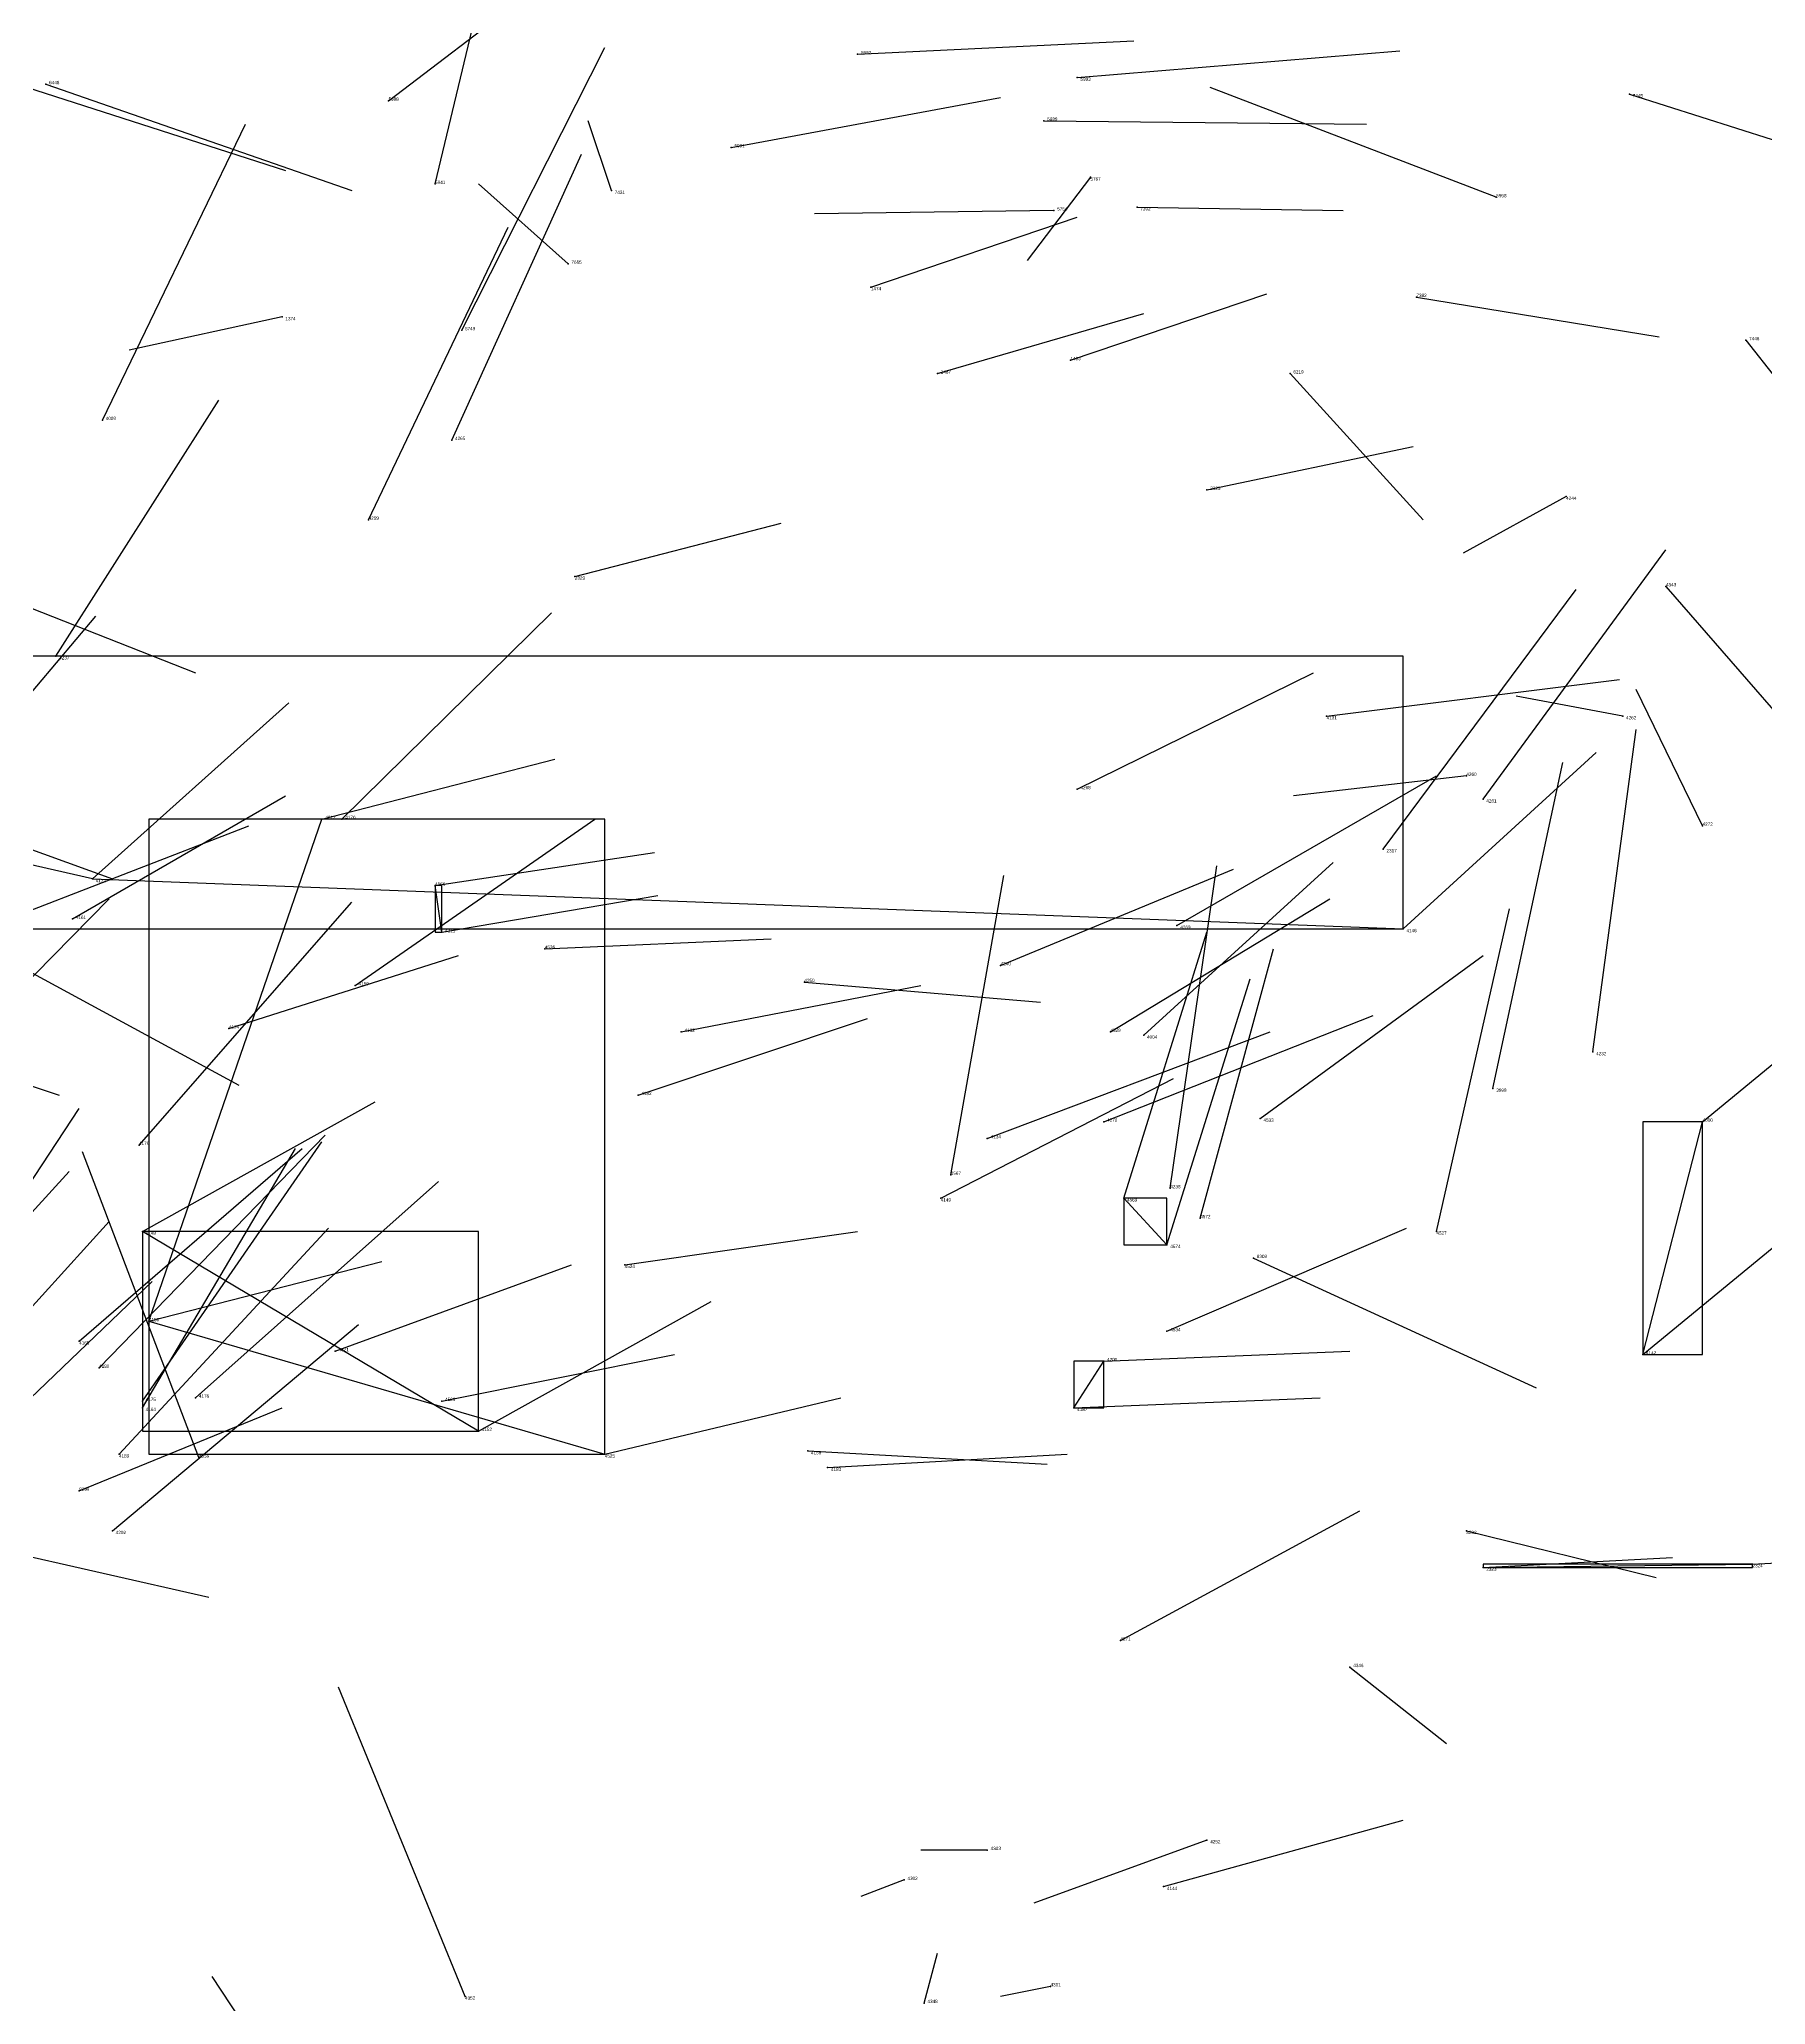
# Model space of a CAD drawing. Extents: x 59.1 to 70.8, y 600.3 to 605.1.
# Drawn here: x 65.32 to 65.839, y 603.394 to 603.984 of the extents above; entities that cross this region are included whole.
import ezdxf

# ---------------------------------------------------------------- set-up
doc = ezdxf.new("R2010")
doc.units = 0
for name, color, linetype in [('Clients', 3, 'CONTINUOUS'), ('Facilities', 3, 'CONTINUOUS'), ('Facilities_lines', 3, 'CONTINUOUS'), ('Min_max_boxes', 1, 'CONTINUOUS'), ('Normals', 1, 'CONTINUOUS'), ('Source_points', 5, 'CONTINUOUS'), ('Text', 3, 'CONTINUOUS')]:
    doc.layers.add(name, color=color, linetype=linetype)

msp = doc.modelspace()

# ---------------------------------------------------------------- linework, layer by layer
at = {"layer": 'Clients', "color": 5}
for p in [(65.405, 603.75, 455.07), (65.439, 603.73, 455.004), (65.73, 603.717, 454.764), (65.82, 603.659, 454.569), (65.646, 603.636, 455.658), (65.351, 603.626, 455.057), (65.64, 603.587, 454.92), (65.49, 603.559, 454.916), (65.835, 603.526, 449.617)]:
    msp.add_point(p, dxfattribs=at)
at = {"layer": 'Facilities', "color": 3}
for p in [(65.566, 603.98, 454.714), (65.322, 603.971, 455.646), (65.632, 603.973, 454.596), (65.425, 603.966, 454.509), (65.798, 603.968, 460.422), (65.622, 603.96, 454.654), (65.528, 603.952, 454.71), (65.636, 603.943, 456.786), (65.439, 603.941, 457.187), (65.492, 603.939, 460.458), (65.758, 603.937, 457.153), (65.625, 603.933, 456.759), (65.65, 603.934, 459.342), (65.479, 603.917, 462.521), (65.57, 603.91, 449.675), (65.734, 603.907, 459.333), (65.393, 603.901, 447.997), (65.447, 603.897, 456.774), (65.833, 603.894, 460.65), (65.59, 603.884, 449.7), (65.63, 603.888, 449.664), (65.696, 603.884, 458.352), (65.339, 603.87, 457.061), (65.444, 603.864, 456.788), (65.671, 603.849, 449.662), (65.779, 603.847, 457.474), (65.419, 603.84, 456.728), (65.481, 603.823, 449.759), (65.809, 603.82, 458.425), (65.325, 603.799, 457.248), (65.707, 603.781, 457.116), (65.796, 603.781, 456.864), (65.632, 603.759, 456.825), (65.749, 603.763, 456.837), (65.754, 603.756, 456.784), (65.411, 603.75, 455.143), (65.82, 603.748, 456.866), (65.724, 603.741, 448.561), (65.336, 603.732, 455.086), (65.33, 603.72, 455.06), (65.662, 603.718, 456.767), (65.441, 603.716, 454.996), (65.472, 603.711, 454.94), (65.609, 603.706, 454.801), (65.415, 603.7, 455.112), (65.55, 603.701, 454.91), (65.377, 603.687, 455.002), (65.513, 603.686, 454.881), (65.642, 603.686, 454.734), (65.652, 603.685, 454.781), (65.787, 603.68, 454.632), (65.5, 603.667, 455.043), (65.757, 603.669, 454.74), (65.64, 603.659, 456.874), (65.687, 603.66, 454.674), (65.35, 603.652, 455.353), (65.605, 603.654, 457.102), (65.594, 603.643, 455.701), (65.591, 603.636, 454.757), (65.66, 603.639, 454.903), (65.669, 603.63, 455.732), (65.74, 603.626, 454.617), (65.659, 603.622, 455.639), (65.685, 603.618, 460.53), (65.496, 603.616, 454.895), (65.353, 603.599, 455.042), (65.332, 603.593, 455.105), (65.659, 603.596, 454.704), (65.409, 603.59, 454.971), (65.802, 603.589, 454.56), (65.338, 603.585, 455.381), (65.351, 603.575, 455.308), (65.367, 603.576, 455.332), (65.441, 603.575, 454.976), (65.351, 603.573, 455.239), (65.631, 603.573, 454.91), (65.452, 603.566, 455.043), (65.344, 603.559, 455.191), (65.368, 603.558, 458.157), (65.551, 603.56, 454.952), (65.557, 603.555, 454.881), (65.332, 603.548, 461.314), (65.342, 603.536, 455.333), (65.749, 603.536, 461.264), (65.754, 603.525, 449.51), (65.645, 603.503, 456.959), (65.714, 603.495, 458.344), (65.605, 603.44, 456.238), (65.671, 603.443, 457.005), (65.58, 603.431, 456.318), (65.658, 603.429, 457.064), (65.624, 603.399, 456.243), (65.448, 603.396, 458.229), (65.586, 603.394, 458.395)]:
    msp.add_point(p, dxfattribs=at)
at = {"layer": 'Facilities_lines', "color": 3}
for p, q in [((65.336, 603.732, 455.086), (65.043, 603.799, 455.237)), ((65.353, 603.599, 455.042), (65.405, 603.75, 455.07)), ((65.336, 603.732, 455.086), (65.73, 603.717, 454.764)), ((65.441, 603.716, 454.996), (65.439, 603.73, 455.004)), ((65.802, 603.589, 454.56), (65.82, 603.659, 454.569)), ((65.659, 603.622, 455.639), (65.646, 603.636, 455.658)), ((65.452, 603.566, 455.043), (65.351, 603.626, 455.057)), ((65.353, 603.599, 455.042), (65.49, 603.559, 454.916)), ((65.631, 603.573, 454.91), (65.64, 603.587, 454.92)), ((65.754, 603.525, 449.51), (65.835, 603.526, 449.617))]:
    msp.add_line(p, q, dxfattribs=at)
at = {"layer": 'Min_max_boxes', "color": 1}
for p, q in [((65.73, 603.799, 454.764), (65.043, 603.799, 454.764)), ((65.73, 603.799, 455.237), (65.043, 603.799, 455.237)), ((65.73, 603.717, 454.764), (65.73, 603.799, 454.764)), ((65.73, 603.717, 455.237), (65.73, 603.799, 455.237)), ((65.73, 603.799, 454.764), (65.73, 603.799, 455.237)), ((65.49, 603.75, 454.916), (65.353, 603.75, 454.916)), ((65.353, 603.75, 454.916), (65.353, 603.559, 454.916)), ((65.49, 603.75, 455.07), (65.353, 603.75, 455.07)), ((65.353, 603.75, 455.07), (65.353, 603.559, 455.07)), ((65.353, 603.75, 454.916), (65.353, 603.75, 455.07)), ((65.49, 603.559, 454.916), (65.49, 603.75, 454.916)), ((65.49, 603.559, 455.07), (65.49, 603.75, 455.07)), ((65.49, 603.75, 454.916), (65.49, 603.75, 455.07)), ((65.441, 603.73, 454.996), (65.439, 603.73, 454.996)), ((65.439, 603.73, 454.996), (65.439, 603.716, 454.996)), ((65.441, 603.73, 455.004), (65.439, 603.73, 455.004)), ((65.439, 603.73, 455.004), (65.439, 603.716, 455.004)), ((65.439, 603.73, 454.996), (65.439, 603.73, 455.004)), ((65.441, 603.716, 454.996), (65.441, 603.73, 454.996)), ((65.441, 603.716, 455.004), (65.441, 603.73, 455.004)), ((65.441, 603.73, 454.996), (65.441, 603.73, 455.004)), ((65.043, 603.717, 454.764), (65.73, 603.717, 454.764)), ((65.043, 603.717, 455.237), (65.73, 603.717, 455.237)), ((65.73, 603.717, 454.764), (65.73, 603.717, 455.237)), ((65.439, 603.716, 454.996), (65.441, 603.716, 454.996)), ((65.439, 603.716, 455.004), (65.441, 603.716, 455.004)), ((65.439, 603.716, 454.996), (65.439, 603.716, 455.004)), ((65.441, 603.716, 454.996), (65.441, 603.716, 455.004)), ((65.82, 603.659, 454.56), (65.802, 603.659, 454.56)), ((65.802, 603.659, 454.56), (65.802, 603.589, 454.56)), ((65.82, 603.659, 454.569), (65.802, 603.659, 454.569)), ((65.802, 603.659, 454.569), (65.802, 603.589, 454.569)), ((65.802, 603.659, 454.56), (65.802, 603.659, 454.569)), ((65.82, 603.589, 454.56), (65.82, 603.659, 454.56)), ((65.82, 603.589, 454.569), (65.82, 603.659, 454.569)), ((65.82, 603.659, 454.56), (65.82, 603.659, 454.569)), ((65.659, 603.636, 455.639), (65.646, 603.636, 455.639)), ((65.646, 603.636, 455.639), (65.646, 603.622, 455.639)), ((65.659, 603.636, 455.658), (65.646, 603.636, 455.658)), ((65.646, 603.636, 455.658), (65.646, 603.622, 455.658)), ((65.646, 603.636, 455.639), (65.646, 603.636, 455.658)), ((65.659, 603.622, 455.639), (65.659, 603.636, 455.639)), ((65.659, 603.622, 455.658), (65.659, 603.636, 455.658)), ((65.659, 603.636, 455.639), (65.659, 603.636, 455.658)), ((65.452, 603.626, 455.043), (65.351, 603.626, 455.043)), ((65.351, 603.626, 455.043), (65.351, 603.566, 455.043)), ((65.452, 603.626, 455.057), (65.351, 603.626, 455.057)), ((65.351, 603.626, 455.057), (65.351, 603.566, 455.057)), ((65.351, 603.626, 455.043), (65.351, 603.626, 455.057)), ((65.452, 603.566, 455.043), (65.452, 603.626, 455.043)), ((65.452, 603.566, 455.057), (65.452, 603.626, 455.057)), ((65.452, 603.626, 455.043), (65.452, 603.626, 455.057)), ((65.646, 603.622, 455.639), (65.659, 603.622, 455.639)), ((65.646, 603.622, 455.658), (65.659, 603.622, 455.658)), ((65.646, 603.622, 455.639), (65.646, 603.622, 455.658)), ((65.659, 603.622, 455.639), (65.659, 603.622, 455.658)), ((65.64, 603.587, 454.91), (65.631, 603.587, 454.91)), ((65.631, 603.587, 454.91), (65.631, 603.573, 454.91)), ((65.64, 603.587, 454.92), (65.631, 603.587, 454.92)), ((65.631, 603.587, 454.92), (65.631, 603.573, 454.92)), ((65.631, 603.587, 454.91), (65.631, 603.587, 454.92)), ((65.64, 603.573, 454.91), (65.64, 603.587, 454.91)), ((65.64, 603.573, 454.92), (65.64, 603.587, 454.92)), ((65.64, 603.587, 454.91), (65.64, 603.587, 454.92)), ((65.802, 603.589, 454.56), (65.82, 603.589, 454.56)), ((65.802, 603.589, 454.569), (65.82, 603.589, 454.569)), ((65.802, 603.589, 454.56), (65.802, 603.589, 454.569)), ((65.82, 603.589, 454.56), (65.82, 603.589, 454.569)), ((65.631, 603.573, 454.91), (65.64, 603.573, 454.91)), ((65.631, 603.573, 454.92), (65.64, 603.573, 454.92)), ((65.631, 603.573, 454.91), (65.631, 603.573, 454.92)), ((65.64, 603.573, 454.91), (65.64, 603.573, 454.92)), ((65.351, 603.566, 455.043), (65.452, 603.566, 455.043)), ((65.351, 603.566, 455.057), (65.452, 603.566, 455.057)), ((65.351, 603.566, 455.043), (65.351, 603.566, 455.057)), ((65.452, 603.566, 455.043), (65.452, 603.566, 455.057)), ((65.353, 603.559, 454.916), (65.49, 603.559, 454.916)), ((65.353, 603.559, 455.07), (65.49, 603.559, 455.07)), ((65.353, 603.559, 454.916), (65.353, 603.559, 455.07)), ((65.49, 603.559, 454.916), (65.49, 603.559, 455.07)), ((65.835, 603.526, 449.51), (65.754, 603.526, 449.51)), ((65.754, 603.526, 449.51), (65.754, 603.525, 449.51)), ((65.835, 603.526, 449.617), (65.754, 603.526, 449.617)), ((65.754, 603.526, 449.617), (65.754, 603.525, 449.617)), ((65.754, 603.526, 449.51), (65.754, 603.526, 449.617)), ((65.754, 603.525, 449.51), (65.835, 603.525, 449.51)), ((65.754, 603.525, 449.617), (65.835, 603.525, 449.617)), ((65.754, 603.525, 449.51), (65.754, 603.525, 449.617)), ((65.835, 603.525, 449.51), (65.835, 603.526, 449.51)), ((65.835, 603.525, 449.617), (65.835, 603.526, 449.617)), ((65.835, 603.526, 449.51), (65.835, 603.526, 449.617)), ((65.835, 603.525, 449.51), (65.835, 603.525, 449.617))]:
    msp.add_line(p, q, dxfattribs=at)
at = {"layer": 'Normals', "color": 1}
for p, q in [((65.425, 603.966, 454.509), (65.501, 604.024, 454.538)), ((65.439, 603.941, 457.187), (65.457, 604.016, 457.124)), ((65.566, 603.98, 454.714), (65.649, 603.984, 454.769)), ((65.447, 603.897, 456.774), (65.49, 603.982, 456.743)), ((65.632, 603.973, 454.596), (65.729, 603.981, 454.619)), ((65.304, 603.974, 455.821), (65.394, 603.945, 455.853)), ((65.322, 603.971, 455.646), (65.414, 603.939, 455.668)), ((65.528, 603.952, 454.71), (65.609, 603.967, 454.767)), ((65.758, 603.937, 457.153), (65.672, 603.97, 457.191)), ((65.798, 603.968, 460.422), (65.889, 603.939, 460.391)), ((65.339, 603.87, 457.061), (65.382, 603.959, 457.047)), ((65.492, 603.939, 460.458), (65.485, 603.96, 460.555)), ((65.622, 603.96, 454.654), (65.719, 603.959, 454.678)), ((65.444, 603.864, 456.788), (65.483, 603.95, 456.755)), ((65.636, 603.943, 456.786), (65.617, 603.918, 456.881)), ((65.479, 603.917, 462.521), (65.452, 603.941, 462.614)), ((65.625, 603.933, 456.759), (65.553, 603.932, 456.828)), ((65.57, 603.91, 449.675), (65.632, 603.931, 449.751)), ((65.65, 603.934, 459.342), (65.712, 603.933, 459.42)), ((65.419, 603.84, 456.728), (65.461, 603.928, 456.705)), ((65.63, 603.888, 449.664), (65.689, 603.908, 449.742)), ((65.734, 603.907, 459.333), (65.807, 603.895, 459.266)), ((65.393, 603.901, 447.997), (65.347, 603.891, 448.085)), ((65.59, 603.884, 449.7), (65.652, 603.902, 449.777)), ((65.833, 603.894, 460.65), (65.877, 603.838, 460.58)), ((65.696, 603.884, 458.352), (65.736, 603.84, 458.432)), ((65.325, 603.799, 457.248), (65.374, 603.876, 457.206)), ((65.671, 603.849, 449.662), (65.733, 603.862, 449.739)), ((65.779, 603.847, 457.474), (65.748, 603.83, 457.568)), ((65.481, 603.823, 449.759), (65.543, 603.839, 449.836)), ((65.278, 603.829, 455.605), (65.367, 603.794, 455.634)), ((65.754, 603.756, 456.784), (65.809, 603.831, 456.747)), ((65.724, 603.741, 448.561), (65.782, 603.819, 448.537)), ((65.809, 603.82, 458.425), (65.848, 603.775, 458.505)), ((65.411, 603.75, 455.143), (65.474, 603.812, 455.189)), ((65.283, 603.747, 455.12), (65.337, 603.811, 455.175)), ((65.632, 603.759, 456.825), (65.703, 603.794, 456.764)), ((65.707, 603.781, 457.116), (65.795, 603.792, 457.07)), ((65.82, 603.748, 456.866), (65.8, 603.789, 456.955)), ((65.336, 603.732, 455.086), (65.395, 603.785, 455.147)), ((65.796, 603.781, 456.864), (65.764, 603.787, 456.958)), ((65.787, 603.68, 454.632), (65.8, 603.777, 454.612)), ((65.73, 603.717, 454.764), (65.788, 603.77, 454.826)), ((65.254, 603.764, 455.637), (65.342, 603.732, 455.673)), ((65.405, 603.75, 455.07), (65.475, 603.768, 455.139)), ((65.757, 603.669, 454.74), (65.778, 603.767, 454.743)), ((65.662, 603.718, 456.767), (65.74, 603.763, 456.724)), ((65.749, 603.763, 456.837), (65.697, 603.757, 456.922)), ((65.33, 603.72, 455.06), (65.394, 603.757, 455.128)), ((65.29, 603.712, 455.484), (65.383, 603.748, 455.481)), ((65.415, 603.7, 455.112), (65.487, 603.75, 455.16)), ((65.439, 603.73, 455.004), (65.505, 603.74, 455.078)), ((65.609, 603.706, 454.801), (65.679, 603.735, 454.866)), ((65.652, 603.685, 454.781), (65.709, 603.737, 454.844)), ((65.66, 603.639, 454.903), (65.674, 603.736, 454.92)), ((65.594, 603.643, 455.701), (65.61, 603.733, 455.661)), ((65.283, 603.667, 455.111), (65.341, 603.726, 455.167)), ((65.35, 603.652, 455.353), (65.414, 603.725, 455.378)), ((65.441, 603.716, 454.996), (65.506, 603.727, 455.071)), ((65.642, 603.686, 454.734), (65.708, 603.726, 454.798)), ((65.74, 603.626, 454.617), (65.762, 603.723, 454.606)), ((65.299, 603.714, 455.584), (65.38, 603.67, 455.623)), ((65.472, 603.711, 454.94), (65.54, 603.714, 455.013)), ((65.646, 603.636, 455.658), (65.671, 603.716, 455.604)), ((65.669, 603.63, 455.732), (65.691, 603.711, 455.678)), ((65.82, 603.659, 454.569), (65.888, 603.715, 454.616)), ((65.377, 603.687, 455.002), (65.446, 603.709, 455.071)), ((65.687, 603.66, 454.674), (65.754, 603.709, 454.73)), ((65.513, 603.686, 454.881), (65.585, 603.7, 454.949)), ((65.55, 603.701, 454.91), (65.621, 603.695, 454.98)), ((65.659, 603.622, 455.639), (65.684, 603.702, 455.585)), ((65.236, 603.697, 455.694), (65.326, 603.667, 455.727)), ((65.5, 603.667, 455.043), (65.569, 603.69, 455.111)), ((65.64, 603.659, 456.874), (65.721, 603.691, 456.824)), ((65.605, 603.654, 457.102), (65.69, 603.686, 457.06)), ((65.591, 603.636, 454.757), (65.661, 603.672, 454.819)), ((65.351, 603.626, 455.057), (65.421, 603.665, 455.117)), ((65.28, 603.584, 455.324), (65.332, 603.663, 455.356)), ((65.338, 603.585, 455.381), (65.406, 603.655, 455.403)), ((65.351, 603.575, 455.308), (65.405, 603.653, 455.339)), ((65.332, 603.593, 455.105), (65.399, 603.651, 455.151)), ((65.368, 603.558, 458.157), (65.333, 603.65, 458.14)), ((65.351, 603.573, 455.239), (65.397, 603.651, 455.281)), ((65.262, 603.571, 455.331), (65.329, 603.644, 455.344)), ((65.367, 603.576, 455.332), (65.44, 603.641, 455.354)), ((65.802, 603.589, 454.56), (65.87, 603.645, 454.607)), ((65.274, 603.555, 455.394), (65.341, 603.629, 455.404)), ((65.344, 603.559, 455.191), (65.407, 603.627, 455.228)), ((65.496, 603.616, 454.895), (65.566, 603.626, 454.965)), ((65.659, 603.596, 454.704), (65.731, 603.627, 454.766)), ((65.353, 603.599, 455.042), (65.423, 603.617, 455.111)), ((65.685, 603.618, 460.53), (65.77, 603.579, 460.494)), ((65.282, 603.542, 455.398), (65.354, 603.611, 455.403)), ((65.409, 603.59, 454.971), (65.48, 603.616, 455.036)), ((65.452, 603.566, 455.043), (65.522, 603.605, 455.103)), ((65.342, 603.536, 455.333), (65.416, 603.598, 455.359)), ((65.441, 603.575, 454.976), (65.511, 603.589, 455.046)), ((65.64, 603.587, 454.92), (65.714, 603.59, 454.987)), ((65.49, 603.559, 454.916), (65.561, 603.576, 454.985)), ((65.631, 603.573, 454.91), (65.705, 603.576, 454.977)), ((65.332, 603.548, 461.314), (65.393, 603.573, 461.238)), ((65.551, 603.56, 454.952), (65.623, 603.556, 455.021)), ((65.557, 603.555, 454.881), (65.629, 603.559, 454.95)), ((65.645, 603.503, 456.959), (65.717, 603.542, 456.902)), ((65.279, 603.537, 455.513), (65.371, 603.516, 455.545)), ((65.749, 603.536, 461.264), (65.806, 603.522, 461.345)), ((65.754, 603.525, 449.51), (65.811, 603.528, 449.592)), ((65.835, 603.526, 449.617), (65.892, 603.529, 449.699)), ((65.714, 603.495, 458.344), (65.743, 603.472, 458.437)), ((65.448, 603.396, 458.229), (65.41, 603.489, 458.233)), ((65.658, 603.429, 457.064), (65.73, 603.449, 456.998)), ((65.605, 603.44, 456.238), (65.585, 603.44, 456.336)), ((65.671, 603.443, 457.005), (65.619, 603.424, 457.088)), ((65.58, 603.431, 456.318), (65.567, 603.426, 456.417)), ((65.586, 603.394, 458.395), (65.59, 603.409, 458.494)), ((65.426, 603.32, 459.052), (65.372, 603.402, 459.071)), ((65.624, 603.399, 456.243), (65.609, 603.396, 456.342))]:
    msp.add_line(p, q, dxfattribs=at)
at = {"layer": 'Source_points', "color": 5}
for p in [(65.566, 603.98, 454.714), (65.322, 603.971, 455.646), (65.632, 603.973, 454.596), (65.425, 603.966, 454.509), (65.798, 603.968, 460.422), (65.622, 603.96, 454.654), (65.528, 603.952, 454.71), (65.636, 603.943, 456.786), (65.439, 603.941, 457.187), (65.492, 603.939, 460.458), (65.758, 603.937, 457.153), (65.625, 603.933, 456.759), (65.65, 603.934, 459.342), (65.479, 603.917, 462.521), (65.57, 603.91, 449.675), (65.734, 603.907, 459.333), (65.393, 603.901, 447.997), (65.447, 603.897, 456.774), (65.833, 603.894, 460.65), (65.59, 603.884, 449.7), (65.63, 603.888, 449.664), (65.696, 603.884, 458.352), (65.339, 603.87, 457.061), (65.444, 603.864, 456.788), (65.671, 603.849, 449.662), (65.779, 603.847, 457.474), (65.419, 603.84, 456.728), (65.481, 603.823, 449.759), (65.809, 603.82, 458.425), (65.325, 603.799, 457.248), (65.707, 603.781, 457.116), (65.796, 603.781, 456.864), (65.632, 603.759, 456.825), (65.749, 603.763, 456.837), (65.754, 603.756, 456.784), (65.405, 603.75, 455.07), (65.411, 603.75, 455.143), (65.82, 603.748, 456.866), (65.724, 603.741, 448.561), (65.336, 603.732, 455.086), (65.439, 603.73, 455.004), (65.33, 603.72, 455.06), (65.662, 603.718, 456.767), (65.73, 603.717, 454.764), (65.441, 603.716, 454.996), (65.472, 603.711, 454.94), (65.609, 603.706, 454.801), (65.415, 603.7, 455.112), (65.55, 603.701, 454.91), (65.377, 603.687, 455.002), (65.513, 603.686, 454.881), (65.642, 603.686, 454.734), (65.652, 603.685, 454.781), (65.787, 603.68, 454.632), (65.5, 603.667, 455.043), (65.757, 603.669, 454.74), (65.64, 603.659, 456.874), (65.687, 603.66, 454.674), (65.82, 603.659, 454.569), (65.35, 603.652, 455.353), (65.605, 603.654, 457.102), (65.594, 603.643, 455.701), (65.591, 603.636, 454.757), (65.646, 603.636, 455.658), (65.66, 603.639, 454.903), (65.669, 603.63, 455.732), (65.351, 603.626, 455.057), (65.74, 603.626, 454.617), (65.659, 603.622, 455.639), (65.685, 603.618, 460.53), (65.496, 603.616, 454.895), (65.353, 603.599, 455.042), (65.332, 603.593, 455.105), (65.659, 603.596, 454.704), (65.409, 603.59, 454.971), (65.64, 603.587, 454.92), (65.802, 603.589, 454.56), (65.338, 603.585, 455.381), (65.351, 603.575, 455.308), (65.367, 603.576, 455.332), (65.441, 603.575, 454.976), (65.351, 603.573, 455.239), (65.631, 603.573, 454.91), (65.452, 603.566, 455.043), (65.344, 603.559, 455.191), (65.368, 603.558, 458.157), (65.49, 603.559, 454.916), (65.551, 603.56, 454.952), (65.557, 603.555, 454.881), (65.332, 603.548, 461.314), (65.342, 603.536, 455.333), (65.749, 603.536, 461.264), (65.754, 603.525, 449.51), (65.835, 603.526, 449.617), (65.645, 603.503, 456.959), (65.714, 603.495, 458.344), (65.605, 603.44, 456.238), (65.671, 603.443, 457.005), (65.58, 603.431, 456.318), (65.658, 603.429, 457.064), (65.624, 603.399, 456.243), (65.448, 603.396, 458.229), (65.586, 603.394, 458.395)]:
    msp.add_point(p, dxfattribs=at)

# ---------------------------------------------------------------- texts
at = {"layer": 'Text', "color": 3}
for s, p in [('5992', (65.567, 603.98, 454.714)), ('6448', (65.323, 603.971, 455.646)), ('5993', (65.633, 603.972, 454.596)), ('5988', (65.425, 603.966, 454.509)), ('7445', (65.799, 603.967, 460.422)), ('5989', (65.623, 603.96, 454.654)), ('5991', (65.529, 603.952, 454.71)), ('5941', (65.439, 603.941, 457.187)), ('5767', (65.636, 603.942, 456.786)), ('7431', (65.493, 603.938, 460.458)), ('5958', (65.758, 603.937, 457.153)), ('5754', (65.626, 603.933, 456.759)), ('7392', (65.651, 603.933, 459.342)), ('7665', (65.48, 603.917, 462.521)), ('1474', (65.57, 603.909, 449.675)), ('7382', (65.734, 603.907, 459.333)), ('1374', (65.394, 603.9, 447.997)), ('5749', (65.448, 603.897, 456.774)), ('7446', (65.834, 603.894, 460.65)), ('1483', (65.63, 603.888, 449.664)), ('1487', (65.591, 603.884, 449.7)), ('6219', (65.697, 603.884, 458.352)), ('4003', (65.34, 603.87, 457.061)), ('4265', (65.445, 603.864, 456.788)), ('2325', (65.672, 603.849, 449.662)), ('4244', (65.779, 603.846, 457.474)), ('4259', (65.419, 603.84, 456.728)), ('2329', (65.481, 603.822, 449.759)), ('4343', (65.809, 603.82, 458.425)), ('4237', (65.326, 603.798, 457.248)), ('4131', (65.707, 603.78, 457.116)), ('4262', (65.797, 603.78, 456.864)), ('4260', (65.749, 603.763, 456.837)), ('4268', (65.633, 603.759, 456.825)), ('4261', (65.755, 603.755, 456.784)), ('4212', (65.406, 603.75, 455.07)), ('4170', (65.412, 603.75, 455.143)), ('4272', (65.82, 603.748, 456.866)), ('2317', (65.725, 603.74, 448.561)), ('4172', (65.337, 603.731, 455.086)), ('4166', (65.439, 603.73, 455.004)), ('4161', (65.331, 603.72, 455.06)), ('4211', (65.442, 603.716, 454.996)), ('4269', (65.663, 603.717, 456.767)), ('4146', (65.731, 603.716, 454.764)), ('4526', (65.472, 603.711, 454.94)), ('4240', (65.609, 603.706, 454.801)), ('4159', (65.416, 603.7, 455.112)), ('4250', (65.55, 603.701, 454.91)), ('4174', (65.377, 603.687, 455.002)), ('4162', (65.514, 603.686, 454.881)), ('4529', (65.642, 603.686, 454.734)), ('4004', (65.653, 603.684, 454.781)), ('4232', (65.788, 603.679, 454.632)), ('4182', (65.501, 603.667, 455.043)), ('3998', (65.758, 603.668, 454.74)), ('4270', (65.641, 603.659, 456.874)), ('4533', (65.688, 603.659, 454.674)), ('4000', (65.82, 603.659, 454.569)), ('4179', (65.35, 603.652, 455.353)), ('4134', (65.606, 603.654, 457.102)), ('4567', (65.594, 603.643, 455.701)), ('4238', (65.66, 603.639, 454.903)), ('4149', (65.591, 603.635, 454.757)), ('4569', (65.647, 603.635, 455.658)), ('4572', (65.669, 603.63, 455.732)), ('4148', (65.352, 603.625, 455.057)), ('4527', (65.74, 603.625, 454.617)), ('4574', (65.66, 603.621, 455.639)), ('8309', (65.686, 603.618, 460.53)), ('4524', (65.496, 603.615, 454.895)), ('4150', (65.353, 603.599, 455.042)), ('4165', (65.332, 603.592, 455.105)), ('4534', (65.66, 603.596, 454.704)), ('4521', (65.41, 603.59, 454.971)), ('4200', (65.641, 603.587, 454.92)), ('4142', (65.803, 603.589, 454.56)), ('4180', (65.338, 603.585, 455.381)), ('4175', (65.352, 603.575, 455.308)), ('4176', (65.368, 603.576, 455.332)), ('4523', (65.442, 603.575, 454.976)), ('4164', (65.352, 603.572, 455.239)), ('4187', (65.632, 603.572, 454.91)), ('4152', (65.453, 603.566, 455.043)), ('4189', (65.344, 603.558, 455.191)), ('4356', (65.368, 603.558, 458.157)), ('4525', (65.49, 603.558, 454.916)), ('4158', (65.552, 603.559, 454.952)), ('4183', (65.558, 603.554, 454.881)), ('8299', (65.332, 603.548, 461.314)), ('4202', (65.343, 603.535, 455.333)), ('8202', (65.749, 603.535, 461.264)), ('2323', (65.755, 603.524, 449.51)), ('2324', (65.835, 603.525, 449.617)), ('4271', (65.645, 603.503, 456.959)), ('4346', (65.715, 603.495, 458.344)), ('4303', (65.606, 603.44, 456.238)), ('4252', (65.672, 603.442, 457.005)), ('4302', (65.581, 603.431, 456.318)), ('4144', (65.659, 603.428, 457.064)), ('4301', (65.624, 603.399, 456.243)), ('4352', (65.448, 603.395, 458.229)), ('4348', (65.587, 603.394, 458.395))]:
    msp.add_text(s, height=0.001, dxfattribs=at).set_placement(p)

doc.saveas('drawing.dxf')
